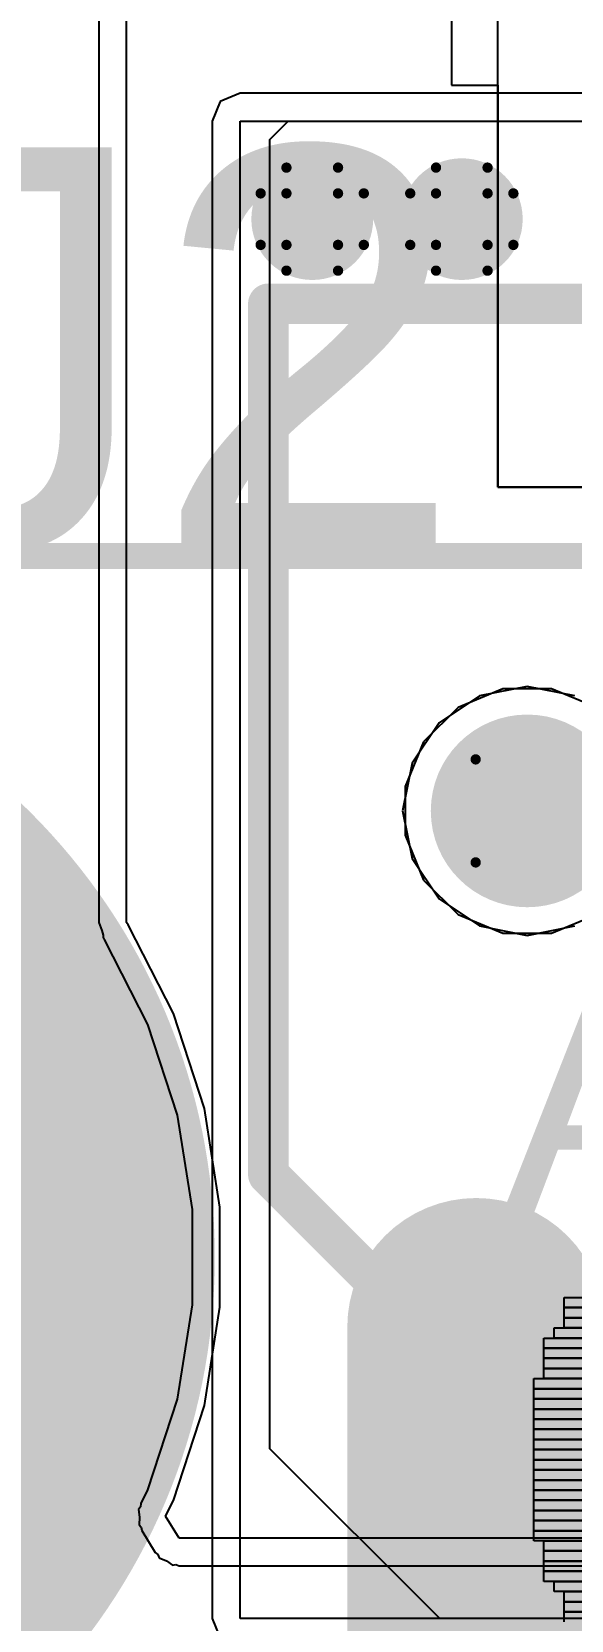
# Model space of a CAD drawing. Header units: inches. Extents: x -1 to 13, y -1.6 to 0.5.
# Drawn here: x 0.0866 to 0.1912, y -1.291 to -0.9826 of the extents above; entities that cross this region are included whole.
import ezdxf

# ---------------------------------------------------------------- set-up
doc = ezdxf.new("R2010")
doc.units = ezdxf.units.IN
doc.header["$MEASUREMENT"] = 0
for name, color, linetype in [('Bottom Layer', 5, 'Continuous'), ('Bottom Overlay', 54, 'Continuous'), ('Bottom Solder', 6, 'Continuous'), ('Drill Drawing', 1, 'Continuous'), ('Multi-Layer', 9, 'Continuous'), ('Pad Holes', 156, 'Continuous'), ('Top Layer', 1, 'Continuous'), ('Top Overlay', 2, 'Continuous'), ('Top Solder', 216, 'Continuous'), ('Via Holes', 16, 'Continuous')]:
    doc.layers.add(name, color=color, linetype=linetype)
doc.styles.add('Arial', font='', dxfattribs={"height": 0.2})
doc.styles.get('Arial').set_extended_font_data('Arial')

# ---------------------------------------------------------------- blocks, each defined once
blk = doc.blocks.new('SPACER_3')
at = {"layer": 'Bottom Layer'}
h = blk.add_hatch(color=5, dxfattribs=at)
edge = h.paths.add_edge_path()
edge.add_arc((0, 0), 0.11811, 0, 360)
at = {"layer": 'Bottom Solder'}
h = blk.add_hatch(color=6, dxfattribs=at)
edge = h.paths.add_edge_path()
edge.add_arc((0, 0), 0.12211, 0, 360)
at = {"layer": 'Multi-Layer'}
h = blk.add_hatch(color=9, dxfattribs=at)
edge = h.paths.add_edge_path()
edge.add_arc((0, 0), 0.11811, 0, 360)
at = {"layer": 'Pad Holes'}
h = blk.add_hatch(color=7, dxfattribs=at)
edge = h.paths.add_edge_path()
edge.add_arc((0, 0), 0.07283, 0, 360)
at = {"layer": 'Top Layer'}
h = blk.add_hatch(color=1, dxfattribs=at)
edge = h.paths.add_edge_path()
edge.add_arc((0, 0), 0.11811, 0, 360)
at = {"layer": 'Top Solder'}
h = blk.add_hatch(color=216, dxfattribs=at)
edge = h.paths.add_edge_path()
edge.add_arc((0, 0), 0.12211, 0, 360)
blk = doc.blocks.new('BL_R8812AF1_B_11')
at = {"layer": 'Bottom Overlay', "const_width": 0.005}
blk.add_lwpolyline([(0.5315, 0.35039), (-0.5315, 0.35039)], dxfattribs=at)
blk = doc.blocks.new('ADM6_30_01_5_L_4_2_A_TR_63')
at = {"layer": 'Bottom Solder'}
h = blk.add_hatch(color=6, dxfattribs=at)
edge = h.paths.add_edge_path()
edge.add_arc((0.41772, 0), 0.004, 0, 360)
at = {"layer": 'Pad Holes'}
h = blk.add_hatch(color=7, dxfattribs=at)
edge = h.paths.add_edge_path()
edge.add_arc((0.41772, 0), 0.0187, 0, 360)
at = {"layer": 'Top Solder'}
h = blk.add_hatch(color=216, dxfattribs=at)
edge = h.paths.add_edge_path()
edge.add_arc((0.41772, 0), 0.004, 0, 360)
at = {"layer": 'Top Overlay', "const_width": 0.00787}
for points in [[(0.44008, 0.09843), (-0.44008, 0.09843)], [(0.46791, 0.07059), (0.44008, 0.09843)], [(0.46791, 0.07059), (0.46791, -0.09843)], [(0.46791, -0.09843), (-0.46791, -0.09843)]]:
    blk.add_lwpolyline(points, dxfattribs=at)
at = {"layer": 'Top Overlay', "const_width": 0.00394}
for points in [[(0.43811, 0.09843, 1), (0.44205, 0.09843, 1)], [(0.43811, 0.09843, 1), (0.44205, 0.09843, 1)], [(0.46594, 0.07059, 1), (0.46988, 0.07059, 1)], [(0.46594, 0.07059, 1), (0.46988, 0.07059, 1)], [(0.46594, -0.09843, 1), (0.46988, -0.09843, 1)], [(0.46594, -0.09843, 1), (0.46988, -0.09843, 1)]]:
    blk.add_lwpolyline(points, format="xyb", close=True, dxfattribs=at)
at = {"layer": 'Top Overlay', "style": 'Arial'}
blk.add_text('A1', height=0.045, rotation=180, dxfattribs=at).set_placement((0.42294, 0.07892))

msp = doc.modelspace()

# ---------------------------------------------------------------- hatches: boundary and pattern name
at = {"layer": 'Bottom Layer'}
h = msp.add_hatch(color=5, dxfattribs=at)
edge = h.paths.add_edge_path()
edge.add_arc((0.141, -1.019), 0.01181, 0, 360)
h = msp.add_hatch(color=5, dxfattribs=at)
edge = h.paths.add_edge_path()
edge.add_arc((0.17, -1.019), 0.01181, 0, 360)
at = {"layer": 'Top Layer'}
h = msp.add_hatch(color=1, dxfattribs=at)
edge = h.paths.add_edge_path()
edge.add_arc((0.141, -1.019), 0.01181, 0, 360)
h = msp.add_hatch(color=1, dxfattribs=at)
edge = h.paths.add_edge_path()
edge.add_arc((0.17, -1.019), 0.01181, 0, 360)
at = {"layer": 'Via Holes'}
h = msp.add_hatch(color=7, dxfattribs=at)
edge = h.paths.add_edge_path()
edge.add_arc((0.141, -1.019), 0.00591, 0, 360)
h = msp.add_hatch(color=7, dxfattribs=at)
edge = h.paths.add_edge_path()
edge.add_arc((0.17, -1.019), 0.00591, 0, 360)

# ---------------------------------------------------------------- linework, layer by layer
at = {"layer": 'Bottom Layer'}
for p, q in [((0.177, -1.071), (0.177, -0.393)), ((0.09959, -0.677), (0.09959, -1.15554)), ((0.105, -1.15554), (0.105, -0.677)), ((0.168, -0.677), (0.168, -0.993)), ((0.168, -0.993), (0.177, -0.993)), ((0.177, -0.993), (0.177, -1.071)), ((0.275, -1.071), (0.177, -1.071)), ((0.177, -1.071), (0.27, -1.071)), ((0.17798, -1.11016), (0.16927, -1.11377)), ((0.18741, -1.11016), (0.17798, -1.11016)), ((0.19612, -1.11377), (0.18741, -1.11016)), ((0.16927, -1.11377), (0.1626, -1.12043)), ((0.1626, -1.12043), (0.15899, -1.12915)), ((0.15899, -1.12915), (0.15899, -1.13857)), ((0.15899, -1.13857), (0.1626, -1.14729)), ((0.1626, -1.14729), (0.16927, -1.15395)), ((0.09959, -1.15554), (0.10023, -1.15709)), ((0.10529, -1.15595), (0.105, -1.15554)), ((0.11409, -1.17321), (0.10529, -1.15595)), ((0.16927, -1.15395), (0.17798, -1.15756)), ((0.18741, -1.15756), (0.19612, -1.15395)), ((0.10023, -1.15709), (0.10044, -1.15795)), ((0.10044, -1.15795), (0.10047, -1.15841)), ((0.10047, -1.15841), (0.10061, -1.15868)), ((0.10061, -1.15868), (0.10062, -1.15873)), ((0.10062, -1.15873), (0.10066, -1.15879)), ((0.10066, -1.15879), (0.10908, -1.17529)), ((0.17798, -1.15756), (0.18741, -1.15756)), ((0.12008, -1.19164), (0.11409, -1.17321)), ((0.10908, -1.17529), (0.1148, -1.19291)), ((0.1148, -1.19291), (0.1177, -1.21121)), ((0.12311, -1.21078), (0.12008, -1.19164)), ((0.1177, -1.21121), (0.1177, -1.22974)), ((0.12311, -1.23016), (0.12311, -1.21078)), ((0.1177, -1.22974), (0.1148, -1.24803)), ((0.12008, -1.2493), (0.12311, -1.23016)), ((0.1148, -1.24803), (0.10908, -1.26565)), ((0.11409, -1.26773), (0.12008, -1.2493)), ((0.10908, -1.26565), (0.10774, -1.26828)), ((0.10768, -1.26894), (0.1073, -1.26947)), ((0.1073, -1.26947), (0.10753, -1.27093)), ((0.10774, -1.26828), (0.10768, -1.26894)), ((0.11256, -1.27074), (0.11409, -1.26773)), ((0.10753, -1.27093), (0.10741, -1.27241)), ((0.10741, -1.27241), (0.10784, -1.27291)), ((0.10784, -1.27291), (0.10794, -1.27356)), ((0.11517, -1.275), (0.11256, -1.27074)), ((0.10794, -1.27356), (0.11056, -1.27783)), ((0.27, -1.275), (0.11517, -1.275)), ((0.11056, -1.27783), (0.11109, -1.27822)), ((0.11109, -1.27822), (0.11134, -1.27883)), ((0.11134, -1.27883), (0.11271, -1.27939)), ((0.11271, -1.27939), (0.11391, -1.28026)), ((0.11391, -1.28026), (0.11456, -1.28016)), ((0.11456, -1.28016), (0.11517, -1.28041)), ((0.11517, -1.28041), (0.27, -1.28041))]:
    msp.add_line(p, q, dxfattribs=at)
at = {"layer": 'Bottom Overlay'}
for p, q in [((0.18985, -1.23027), (0.18985, -1.2283)), ((0.18985, -1.2283), (0.34734, -1.2283)), ((0.34734, -1.23027), (0.18985, -1.23027)), ((0.18985, -1.23224), (0.18985, -1.23027)), ((0.18985, -1.23027), (0.33947, -1.23027)), ((0.33947, -1.23224), (0.18985, -1.23224)), ((0.18985, -1.23421), (0.18985, -1.23224)), ((0.18985, -1.23224), (0.33749, -1.23224)), ((0.18593, -1.23814), (0.18593, -1.23618)), ((0.18593, -1.23618), (0.32371, -1.23618)), ((0.18788, -1.23618), (0.18788, -1.23421)), ((0.18788, -1.23421), (0.33159, -1.23421)), ((0.33159, -1.23618), (0.18788, -1.23618)), ((0.33749, -1.23421), (0.18985, -1.23421)), ((0.32371, -1.23814), (0.18593, -1.23814)), ((0.18593, -1.24011), (0.18593, -1.23814)), ((0.18593, -1.23814), (0.3119, -1.23814)), ((0.3119, -1.24011), (0.18593, -1.24011)), ((0.18593, -1.24208), (0.18593, -1.24011)), ((0.18593, -1.24011), (0.30994, -1.24011)), ((0.30994, -1.24208), (0.18593, -1.24208)), ((0.18593, -1.24405), (0.18593, -1.24208)), ((0.18593, -1.24208), (0.3001, -1.24208)), ((0.18396, -1.24602), (0.18396, -1.24405)), ((0.18396, -1.24405), (0.28829, -1.24405)), ((0.3001, -1.24405), (0.18593, -1.24405)), ((0.28829, -1.24602), (0.18396, -1.24602)), ((0.18396, -1.24799), (0.18396, -1.24602)), ((0.18396, -1.24602), (0.28041, -1.24602)), ((0.28041, -1.24799), (0.18396, -1.24799)), ((0.18396, -1.24996), (0.18396, -1.24799)), ((0.18396, -1.24799), (0.27648, -1.24799)), ((0.18396, -1.25192), (0.18396, -1.24996)), ((0.18396, -1.24996), (0.27056, -1.24996)), ((0.27648, -1.24996), (0.18396, -1.24996)), ((0.18396, -1.25389), (0.18396, -1.25192)), ((0.18396, -1.25192), (0.26466, -1.25192)), ((0.27056, -1.25192), (0.18396, -1.25192)), ((0.18396, -1.25586), (0.18396, -1.25389)), ((0.18396, -1.25389), (0.2627, -1.25389)), ((0.26466, -1.25389), (0.18396, -1.25389)), ((0.2627, -1.25586), (0.18396, -1.25586)), ((0.18396, -1.25783), (0.18396, -1.25586)), ((0.18396, -1.25586), (0.25876, -1.25586)), ((0.25876, -1.25783), (0.18396, -1.25783)), ((0.18396, -1.2598), (0.18396, -1.25783)), ((0.18396, -1.25783), (0.25678, -1.25783)), ((0.25678, -1.2598), (0.18396, -1.2598)), ((0.18396, -1.26177), (0.18396, -1.2598)), ((0.18396, -1.2598), (0.25678, -1.2598)), ((0.25678, -1.26177), (0.18396, -1.26177)), ((0.18396, -1.26374), (0.18396, -1.26177)), ((0.18396, -1.26177), (0.25482, -1.26177)), ((0.18396, -1.2657), (0.18396, -1.26374)), ((0.18396, -1.26374), (0.25482, -1.26374)), ((0.25482, -1.26374), (0.18396, -1.26374)), ((0.18396, -1.26767), (0.18396, -1.2657)), ((0.18396, -1.2657), (0.25482, -1.2657)), ((0.25482, -1.2657), (0.18396, -1.2657)), ((0.18396, -1.26964), (0.18396, -1.26767)), ((0.18396, -1.26767), (0.25482, -1.26767)), ((0.25482, -1.26767), (0.18396, -1.26767)), ((0.25482, -1.26964), (0.18396, -1.26964)), ((0.18396, -1.27161), (0.18396, -1.26964)), ((0.18396, -1.26964), (0.25678, -1.26964)), ((0.25678, -1.27161), (0.18396, -1.27161)), ((0.18396, -1.27358), (0.18396, -1.27161)), ((0.18396, -1.27161), (0.25876, -1.27161)), ((0.18396, -1.27555), (0.18396, -1.27358)), ((0.18396, -1.27358), (0.26072, -1.27358)), ((0.25876, -1.27358), (0.18396, -1.27358)), ((0.26072, -1.27555), (0.18396, -1.27555)), ((0.18593, -1.27751), (0.18593, -1.27555)), ((0.18593, -1.27555), (0.26466, -1.27555)), ((0.18593, -1.27948), (0.18593, -1.27751)), ((0.18593, -1.27751), (0.27056, -1.27751)), ((0.26466, -1.27751), (0.18593, -1.27751)), ((0.27056, -1.27948), (0.18593, -1.27948)), ((0.18593, -1.28145), (0.18593, -1.27948)), ((0.18593, -1.27948), (0.28041, -1.27948)), ((0.28041, -1.28145), (0.18593, -1.28145)), ((0.18593, -1.28342), (0.18593, -1.28145)), ((0.18593, -1.28145), (0.38081, -1.28145)), ((0.38081, -1.28342), (0.18593, -1.28342)), ((0.18788, -1.28539), (0.18788, -1.28342)), ((0.18788, -1.28342), (0.38081, -1.28342)), ((0.38081, -1.28539), (0.18788, -1.28539)), ((0.18985, -1.28736), (0.18985, -1.28539)), ((0.18985, -1.28539), (0.38081, -1.28539)), ((0.38081, -1.28736), (0.18985, -1.28736)), ((0.18985, -1.28933), (0.18985, -1.28736)), ((0.18985, -1.28736), (0.38277, -1.28736)), ((0.38277, -1.28933), (0.18985, -1.28933)), ((0.18985, -1.29129), (0.18985, -1.28933)), ((0.18985, -1.28933), (0.38277, -1.28933))]:
    msp.add_line(p, q, dxfattribs=at)
at = {"layer": 'Drill Drawing', "const_width": 0.002}
for points in [[(0.136, -1.014), (0.136, -1.009)], [(0.136, -1.009), (0.146, -1.009)], [(0.146, -1.014), (0.146, -1.009)], [(0.165, -1.014), (0.165, -1.009)], [(0.165, -1.009), (0.175, -1.009)], [(0.175, -1.014), (0.175, -1.009)], [(0.131, -1.024), (0.131, -1.014)], [(0.131, -1.014), (0.136, -1.014)], [(0.146, -1.014), (0.151, -1.014)], [(0.151, -1.024), (0.151, -1.014)], [(0.16, -1.024), (0.16, -1.014)], [(0.16, -1.014), (0.165, -1.014)], [(0.175, -1.014), (0.18, -1.014)], [(0.18, -1.024), (0.18, -1.014)], [(0.131, -1.024), (0.136, -1.024)], [(0.136, -1.029), (0.136, -1.024)], [(0.146, -1.024), (0.151, -1.024)], [(0.146, -1.029), (0.146, -1.024)], [(0.16, -1.024), (0.165, -1.024)], [(0.165, -1.029), (0.165, -1.024)], [(0.175, -1.024), (0.18, -1.024)], [(0.175, -1.029), (0.175, -1.024)], [(0.136, -1.029), (0.146, -1.029)], [(0.165, -1.029), (0.175, -1.029)], [(0.17269, -1.12386), (0.19269, -1.12386)], [(0.17269, -1.14386), (0.17269, -1.12386)], [(0.17269, -1.14386), (0.19269, -1.14386)]]:
    msp.add_lwpolyline(points, dxfattribs=at)
at = {"layer": 'Drill Drawing', "const_width": 0.001}
for points in [[(0.1355, -1.009, 1), (0.1365, -1.009, 1)], [(0.1355, -1.009, 1), (0.1365, -1.009, 1)], [(0.1455, -1.009, 1), (0.1465, -1.009, 1)], [(0.1455, -1.009, 1), (0.1465, -1.009, 1)], [(0.1645, -1.009, 1), (0.1655, -1.009, 1)], [(0.1645, -1.009, 1), (0.1655, -1.009, 1)], [(0.1745, -1.009, 1), (0.1755, -1.009, 1)], [(0.1745, -1.009, 1), (0.1755, -1.009, 1)], [(0.1305, -1.014, 1), (0.1315, -1.014, 1)], [(0.1305, -1.014, 1), (0.1315, -1.014, 1)], [(0.1355, -1.014, 1), (0.1365, -1.014, 1)], [(0.1355, -1.014, 1), (0.1365, -1.014, 1)], [(0.1455, -1.014, 1), (0.1465, -1.014, 1)], [(0.1455, -1.014, 1), (0.1465, -1.014, 1)], [(0.1505, -1.014, 1), (0.1515, -1.014, 1)], [(0.1505, -1.014, 1), (0.1515, -1.014, 1)], [(0.1595, -1.014, 1), (0.1605, -1.014, 1)], [(0.1595, -1.014, 1), (0.1605, -1.014, 1)], [(0.1645, -1.014, 1), (0.1655, -1.014, 1)], [(0.1645, -1.014, 1), (0.1655, -1.014, 1)], [(0.1745, -1.014, 1), (0.1755, -1.014, 1)], [(0.1745, -1.014, 1), (0.1755, -1.014, 1)], [(0.1795, -1.014, 1), (0.1805, -1.014, 1)], [(0.1795, -1.014, 1), (0.1805, -1.014, 1)], [(0.1305, -1.024, 1), (0.1315, -1.024, 1)], [(0.1305, -1.024, 1), (0.1315, -1.024, 1)], [(0.1355, -1.024, 1), (0.1365, -1.024, 1)], [(0.1355, -1.024, 1), (0.1365, -1.024, 1)], [(0.1455, -1.024, 1), (0.1465, -1.024, 1)], [(0.1455, -1.024, 1), (0.1465, -1.024, 1)], [(0.1505, -1.024, 1), (0.1515, -1.024, 1)], [(0.1505, -1.024, 1), (0.1515, -1.024, 1)], [(0.1595, -1.024, 1), (0.1605, -1.024, 1)], [(0.1595, -1.024, 1), (0.1605, -1.024, 1)], [(0.1645, -1.024, 1), (0.1655, -1.024, 1)], [(0.1645, -1.024, 1), (0.1655, -1.024, 1)], [(0.1745, -1.024, 1), (0.1755, -1.024, 1)], [(0.1745, -1.024, 1), (0.1755, -1.024, 1)], [(0.1795, -1.024, 1), (0.1805, -1.024, 1)], [(0.1795, -1.024, 1), (0.1805, -1.024, 1)], [(0.1355, -1.029, 1), (0.1365, -1.029, 1)], [(0.1355, -1.029, 1), (0.1365, -1.029, 1)], [(0.1455, -1.029, 1), (0.1465, -1.029, 1)], [(0.1455, -1.029, 1), (0.1465, -1.029, 1)], [(0.1645, -1.029, 1), (0.1655, -1.029, 1)], [(0.1645, -1.029, 1), (0.1655, -1.029, 1)], [(0.1745, -1.029, 1), (0.1755, -1.029, 1)], [(0.1745, -1.029, 1), (0.1755, -1.029, 1)], [(0.17219, -1.12386, 1), (0.17319, -1.12386, 1)], [(0.17219, -1.12386, 1), (0.17319, -1.12386, 1)], [(0.17219, -1.14386, 1), (0.17319, -1.14386, 1)], [(0.17219, -1.14386, 1), (0.17319, -1.14386, 1)]]:
    msp.add_lwpolyline(points, format="xyb", close=True, dxfattribs=at)
at = {"layer": 'Top Layer'}
for p, q in [((0.127, -0.99457), (0.12317, -0.99615)), ((0.13636, -0.99457), (0.127, -0.99457)), ((0.2828, -0.99457), (0.13636, -0.99457)), ((0.13636, -0.99457), (0.13636, -0.99457)), ((0.13636, -0.99457), (0.13636, -0.99457)), ((0.12317, -0.99615), (0.12159, -0.99998)), ((0.12159, -0.99998), (0.12159, -1.29061)), ((0.127, -1.29061), (0.127, -0.99998)), ((0.127, -0.99998), (0.2828, -0.99998)), ((0.1328, -1.00354), (0.13636, -0.99998)), ((0.13636, -0.99998), (0.28173, -0.99998)), ((0.1328, -1.25768), (0.1328, -1.00354)), ((0.18269, -1.10969), (0.17345, -1.11153)), ((0.18269, -1.10969), (0.17345, -1.11153)), ((0.19194, -1.11153), (0.18269, -1.10969)), ((0.19194, -1.11153), (0.18269, -1.10969)), ((0.17345, -1.11153), (0.16561, -1.11677)), ((0.17345, -1.11153), (0.16561, -1.11677)), ((0.16561, -1.11677), (0.16037, -1.12461)), ((0.16561, -1.11677), (0.16037, -1.12461)), ((0.16037, -1.12461), (0.15853, -1.13386)), ((0.16037, -1.12461), (0.15853, -1.13386)), ((0.15853, -1.13386), (0.16037, -1.14311)), ((0.15853, -1.13386), (0.16037, -1.14311)), ((0.16037, -1.14311), (0.16561, -1.15095)), ((0.16037, -1.14311), (0.16561, -1.15095)), ((0.16561, -1.15095), (0.17345, -1.15619)), ((0.16561, -1.15095), (0.17345, -1.15619)), ((0.17345, -1.15619), (0.18269, -1.15803)), ((0.17345, -1.15619), (0.18269, -1.15803)), ((0.18269, -1.15803), (0.19194, -1.15619)), ((0.18269, -1.15803), (0.19194, -1.15619)), ((0.16573, -1.29061), (0.1328, -1.25768)), ((0.12159, -1.29061), (0.12317, -1.29444)), ((0.2828, -1.29061), (0.127, -1.29061)), ((0.26987, -1.29061), (0.16573, -1.29061))]:
    msp.add_line(p, q, dxfattribs=at)
at = {"layer": 'Top Layer', "const_width": 0.05}
msp.add_lwpolyline([(0.1728, -1.3472), (0.1728, -1.234)], dxfattribs=at)
at = {"layer": 'Top Layer', "const_width": 0.025}
msp.add_lwpolyline([(0.1603, -1.234, 1), (0.1853, -1.234, 1)], format="xyb", close=True, dxfattribs=at)

# ---------------------------------------------------------------- block references
at = {"rotation": 180}
for name, p in [('BL_R8812AF1_B_11', (0.50235, -0.734)), ('ADM6_30_01_5_L_4_2_A_TR_63', (0.60041, -1.13386))]:
    msp.add_blockref(name, p, dxfattribs=at)
msp.add_blockref('SPACER_3', (0, -1.22047))

# ---------------------------------------------------------------- texts
at = {"layer": 'Top Overlay', "style": 'Arial'}
for s, p in [('J2', (0.05602, -1.08253)), ('R1', (0.1401, -1.33678))]:
    msp.add_text(s, height=0.0775, dxfattribs=at).set_placement(p)

doc.saveas('drawing.dxf')
